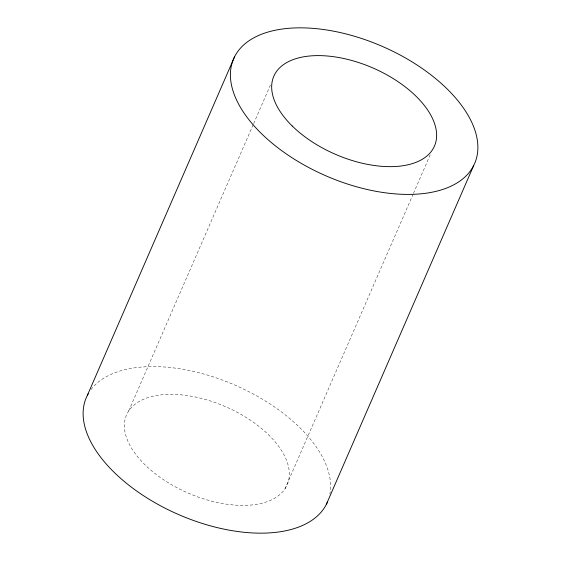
<?xml version="1.0" encoding="UTF-8"?>
<svg xmlns="http://www.w3.org/2000/svg" width="561" height="561" viewBox="0 0 561 561"><rect width="100%" height="100%" fill="white"/><g stroke="black" fill="none" stroke-linecap="round" stroke-linejoin="round"><path stroke-width="0.42" stroke-dasharray="2.81 2.1" d="M128.693 410.968L253.299 124.402M253.649 123.595L270.746 84.262M285.016 488.778A87.593 47.068 23.5 0 0 190.621 396.115A87.593 47.068 23.5 0 0 144.927 464.732A87.593 47.068 23.5 0 0 285.016 488.778L413.113 194.183M413.457 193.377L430.21 154.85M90.987 389.579A131.393 70.595 23.5 0 1 235.508 385.351A131.393 70.595 23.5 0 1 329.861 494.087"/><path stroke-width="0.84" d="M87.39 395.302L234.68 56.556M326.32 504.444L473.61 165.698A131.393 70.595 23.5 0 0 322.337 29.354A131.393 70.595 23.5 0 0 266.489 138.329A131.393 70.595 23.5 0 0 473.61 165.698M327.386 502.179A131.393 70.595 23.5 0 1 175.32 513.112A131.393 70.595 23.5 0 1 88.182 393.836M292.218 125.98A87.593 47.068 23.5 0 0 432.307 150.032A87.593 47.068 23.5 0 0 337.911 57.369A87.593 47.068 23.5 0 0 292.218 125.98"/></g></svg>
